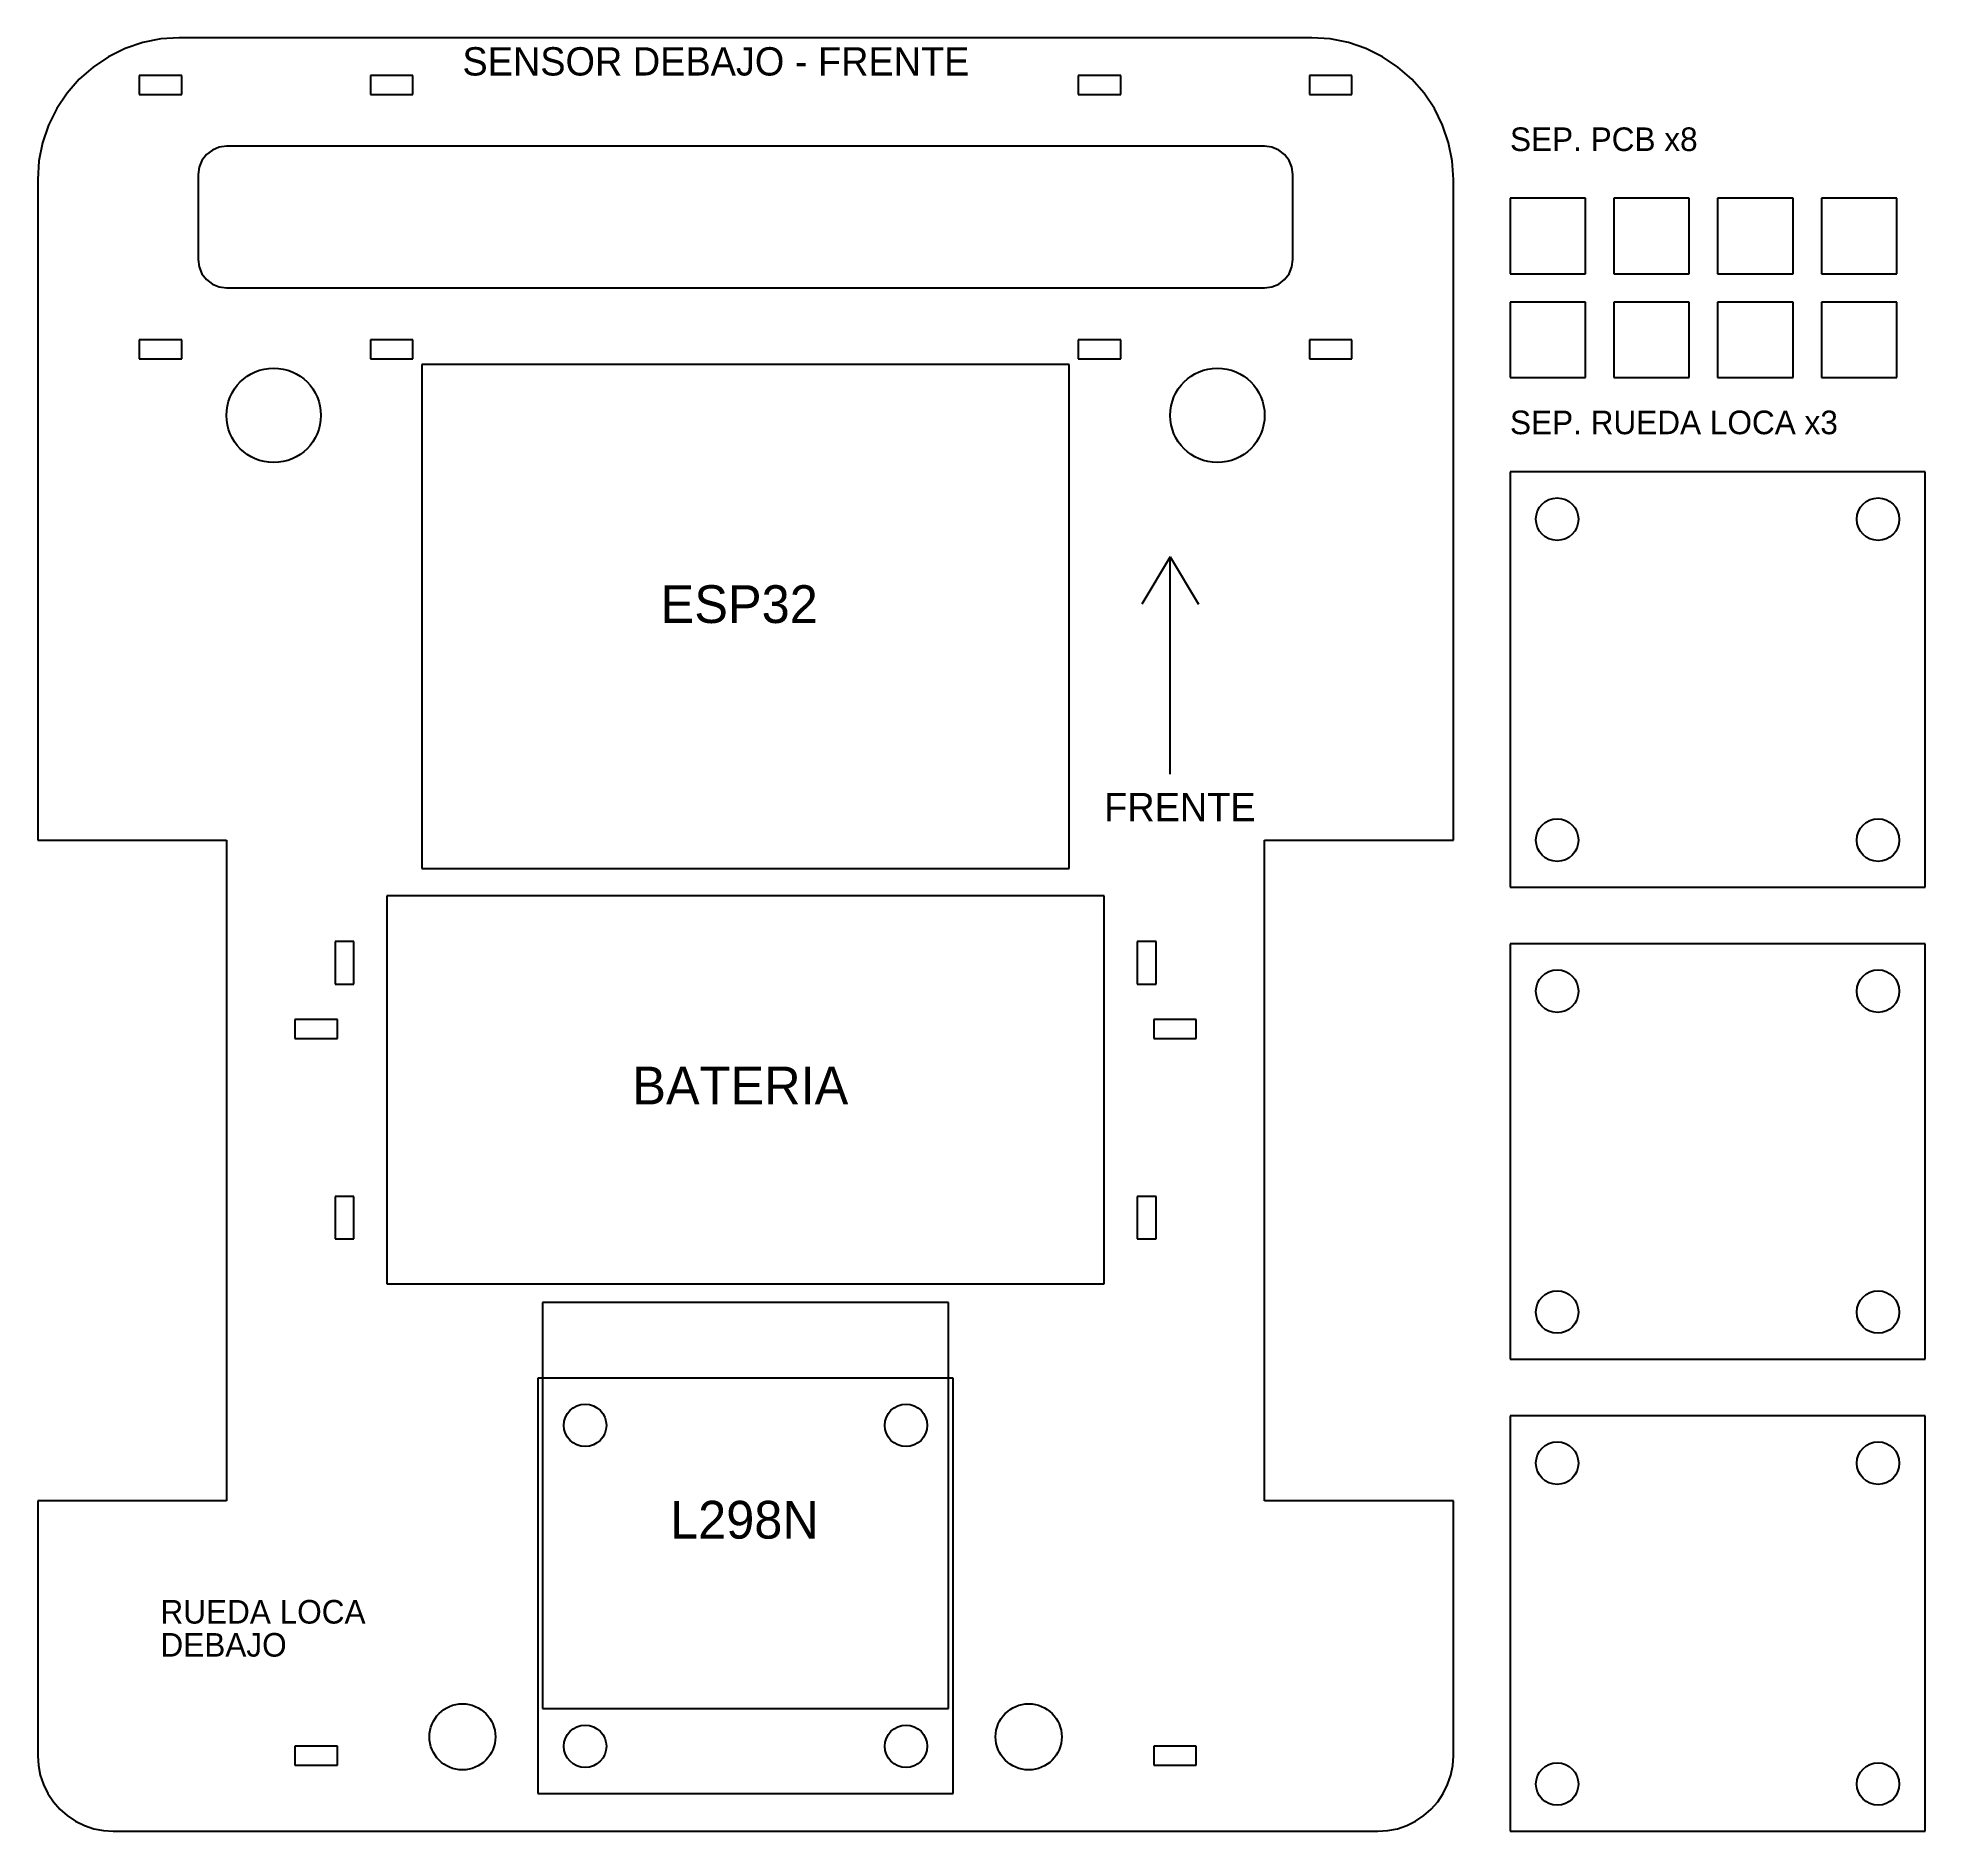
# Model space of a CAD drawing. Header units: millimetres. Extents: x 6 to 206, y 6 to 196.
import ezdxf

# ---------------------------------------------------------------- set-up
doc = ezdxf.new("R2010")
doc.units = ezdxf.units.MM
doc.layers.add('CORTE', color=1, linetype='CONTINUOUS')
doc.layers.add('GRABADO', color=5, linetype='CONTINUOUS')

msp = doc.modelspace()

# ---------------------------------------------------------------- linework, layer by layer
at = {"layer": 'CORTE'}
for p, q in [((21, 196), (19.0421, 195.8717)), ((141, 196), (21, 196)), ((142.9579, 195.8717), (141, 196)), ((15.2597, 194.8582), (13.5, 193.9904)), ((17.1177, 195.4889), (15.2597, 194.8582)), ((19.0421, 195.8717), (17.1177, 195.4889)), ((144.8823, 195.4889), (142.9579, 195.8717)), ((146.7403, 194.8582), (144.8823, 195.4889)), ((148.5, 193.9904), (146.7403, 194.8582)), ((11.8686, 192.9003), (10.3934, 191.6066)), ((13.5, 193.9904), (11.8686, 192.9003)), ((21.25, 192), (16.75, 192)), ((16.75, 192), (16.75, 190)), ((21.25, 190), (21.25, 192)), ((45.75, 192), (41.25, 192)), ((41.25, 192), (41.25, 190)), ((45.75, 190), (45.75, 192)), ((120.75, 192), (116.25, 192)), ((116.25, 192), (116.25, 190)), ((120.75, 190), (120.75, 192)), ((145.25, 192), (140.75, 192)), ((140.75, 192), (140.75, 190)), ((145.25, 190), (145.25, 192)), ((150.1314, 192.9003), (148.5, 193.9904)), ((151.6066, 191.6066), (150.1314, 192.9003)), ((9.0997, 190.1314), (8.0096, 188.5)), ((10.3934, 191.6066), (9.0997, 190.1314)), ((16.75, 190), (21.25, 190)), ((41.25, 190), (45.75, 190)), ((116.25, 190), (120.75, 190)), ((140.75, 190), (145.25, 190)), ((152.9003, 190.1314), (151.6066, 191.6066)), ((153.9904, 188.5), (152.9003, 190.1314)), ((8.0096, 188.5), (7.1418, 186.7403)), ((154.8582, 186.7403), (153.9904, 188.5)), ((7.1418, 186.7403), (6.5111, 184.8823)), ((155.4889, 184.8823), (154.8582, 186.7403)), ((6.5111, 184.8823), (6.1283, 182.9579)), ((24.5, 184.0981), (23.8787, 183.6213)), ((25.2235, 184.3978), (24.5, 184.0981)), ((26, 184.5), (25.2235, 184.3978)), ((136, 184.5), (26, 184.5)), ((136.7765, 184.3978), (136, 184.5)), ((137.5, 184.0981), (136.7765, 184.3978)), ((138.1213, 183.6213), (137.5, 184.0981)), ((155.8717, 182.9579), (155.4889, 184.8823)), ((6.1283, 182.9579), (6, 181)), ((23.1022, 182.2765), (23, 181.5)), ((23.4019, 183), (23.1022, 182.2765)), ((23.8787, 183.6213), (23.4019, 183)), ((138.5981, 183), (138.1213, 183.6213)), ((138.8978, 182.2765), (138.5981, 183)), ((139, 181.5), (138.8978, 182.2765)), ((156, 181), (155.8717, 182.9579)), ((6, 181), (6, 111)), ((23, 181.5), (23, 172.5)), ((139, 172.5), (139, 181.5)), ((156, 111), (156, 181)), ((170, 179), (162, 179)), ((162, 179), (162, 171)), ((170, 171), (170, 179)), ((181, 179), (173, 179)), ((173, 179), (173, 171)), ((181, 171), (181, 179)), ((192, 179), (184, 179)), ((184, 179), (184, 171)), ((192, 171), (192, 179)), ((203, 179), (195, 179)), ((195, 179), (195, 171)), ((203, 171), (203, 179)), ((23, 172.5), (23.1022, 171.7235)), ((138.8978, 171.7235), (139, 172.5)), ((23.1022, 171.7235), (23.4019, 171)), ((23.4019, 171), (23.8787, 170.3787)), ((23.8787, 170.3787), (24.5, 169.9019)), ((137.5, 169.9019), (138.1213, 170.3787)), ((138.1213, 170.3787), (138.5981, 171)), ((138.5981, 171), (138.8978, 171.7235)), ((162, 171), (170, 171)), ((173, 171), (181, 171)), ((184, 171), (192, 171)), ((195, 171), (203, 171)), ((24.5, 169.9019), (25.2235, 169.6022)), ((25.2235, 169.6022), (26, 169.5)), ((26, 169.5), (136, 169.5)), ((136, 169.5), (136.7765, 169.6022)), ((136.7765, 169.6022), (137.5, 169.9019)), ((170, 168), (162, 168)), ((162, 168), (162, 160)), ((170, 160), (170, 168)), ((181, 168), (173, 168)), ((173, 168), (173, 160)), ((181, 160), (181, 168)), ((192, 168), (184, 168)), ((184, 168), (184, 160)), ((192, 160), (192, 168)), ((203, 168), (195, 168)), ((195, 168), (195, 160)), ((203, 160), (203, 168)), ((21.25, 164), (16.75, 164)), ((16.75, 164), (16.75, 162)), ((21.25, 162), (21.25, 164)), ((45.75, 164), (41.25, 164)), ((41.25, 164), (41.25, 162)), ((45.75, 162), (45.75, 164)), ((120.75, 164), (116.25, 164)), ((116.25, 164), (116.25, 162)), ((120.75, 162), (120.75, 164)), ((145.25, 164), (140.75, 164)), ((140.75, 164), (140.75, 162)), ((145.25, 162), (145.25, 164)), ((16.75, 162), (21.25, 162)), ((41.25, 162), (45.75, 162)), ((116.25, 162), (120.75, 162)), ((140.75, 162), (145.25, 162)), ((162, 160), (170, 160)), ((173, 160), (181, 160)), ((184, 160), (192, 160)), ((195, 160), (203, 160)), ((206, 150), (162, 150)), ((162, 150), (162, 106)), ((206, 106), (206, 150)), ((6, 111), (26, 111)), ((26, 111), (26, 41)), ((136, 41), (136, 111)), ((136, 111), (156, 111)), ((162, 106), (206, 106)), ((39.5, 100.25), (37.5, 100.25)), ((37.5, 100.25), (37.5, 95.75)), ((39.5, 95.75), (39.5, 100.25)), ((124.5, 100.25), (122.5, 100.25)), ((122.5, 100.25), (122.5, 95.75)), ((124.5, 95.75), (124.5, 100.25)), ((206, 100), (162, 100)), ((162, 100), (162, 56)), ((206, 56), (206, 100)), ((37.5, 95.75), (39.5, 95.75)), ((122.5, 95.75), (124.5, 95.75)), ((37.75, 92), (33.25, 92)), ((33.25, 92), (33.25, 90)), ((37.75, 90), (37.75, 92)), ((128.75, 92), (124.25, 92)), ((124.25, 92), (124.25, 90)), ((128.75, 90), (128.75, 92)), ((33.25, 90), (37.75, 90)), ((124.25, 90), (128.75, 90)), ((39.5, 73.25), (37.5, 73.25)), ((37.5, 73.25), (37.5, 68.75)), ((39.5, 68.75), (39.5, 73.25)), ((124.5, 73.25), (122.5, 73.25)), ((122.5, 73.25), (122.5, 68.75)), ((124.5, 68.75), (124.5, 73.25)), ((37.5, 68.75), (39.5, 68.75)), ((122.5, 68.75), (124.5, 68.75)), ((162, 56), (206, 56)), ((206, 50), (162, 50)), ((162, 50), (162, 6)), ((206, 6), (206, 50)), ((26, 41), (6, 41)), ((6, 41), (6, 14)), ((156, 41), (136, 41)), ((156, 14), (156, 41)), ((6, 14), (6.0684, 12.9558)), ((37.75, 15), (33.25, 15)), ((33.25, 15), (33.25, 13)), ((37.75, 13), (37.75, 15)), ((128.75, 15), (124.25, 15)), ((124.25, 15), (124.25, 13)), ((128.75, 13), (128.75, 15)), ((155.9316, 12.9558), (156, 14)), ((6.0684, 12.9558), (6.2726, 11.9294)), ((33.25, 13), (37.75, 13)), ((124.25, 13), (128.75, 13)), ((155.7274, 11.9294), (155.9316, 12.9558)), ((6.2726, 11.9294), (6.609, 10.9385)), ((6.609, 10.9385), (7.0718, 10)), ((7.0718, 10), (7.6532, 9.1299)), ((154.3468, 9.1299), (154.9282, 10)), ((154.9282, 10), (155.391, 10.9385)), ((155.391, 10.9385), (155.7274, 11.9294)), ((7.6532, 9.1299), (8.3431, 8.3431)), ((8.3431, 8.3431), (9.1299, 7.6532)), ((152.8701, 7.6532), (153.6569, 8.3431)), ((153.6569, 8.3431), (154.3468, 9.1299)), ((9.1299, 7.6532), (10, 7.0718)), ((10, 7.0718), (10.9385, 6.609)), ((10.9385, 6.609), (11.9294, 6.2726)), ((11.9294, 6.2726), (12.9558, 6.0684)), ((12.9558, 6.0684), (14, 6)), ((14, 6), (148, 6)), ((148, 6), (149.0442, 6.0684)), ((149.0442, 6.0684), (150.0706, 6.2726)), ((150.0706, 6.2726), (151.0615, 6.609)), ((151.0615, 6.609), (152, 7.0718)), ((152, 7.0718), (152.8701, 7.6532)), ((162, 6), (206, 6))]:
    msp.add_line(p, q, dxfattribs=at)
for centre, radius in [((31, 156), 5), ((131, 156), 5), ((167, 145), 2.25), ((201, 145), 2.25), ((167, 111), 2.25), ((201, 111), 2.25), ((167, 95), 2.25), ((201, 95), 2.25), ((167, 61), 2.25), ((201, 61), 2.25), ((64, 49), 2.25), ((98, 49), 2.25), ((167, 45), 2.25), ((201, 45), 2.25), ((51, 16), 3.5), ((111, 16), 3.5), ((64, 15), 2.25), ((98, 15), 2.25), ((167, 11), 2.25), ((201, 11), 2.25)]:
    msp.add_circle(centre, radius, dxfattribs=at)
at = {"layer": 'GRABADO'}
for p, q in [((115.3, 161.4), (46.7, 161.4)), ((46.7, 161.4), (46.7, 108)), ((115.3, 108), (115.3, 161.4)), ((126, 141), (123, 136)), ((126, 118), (126, 141)), ((126, 141), (129, 136)), ((46.7, 108), (115.3, 108)), ((119, 105.1), (43, 105.1)), ((43, 105.1), (43, 64)), ((119, 64), (119, 105.1)), ((43, 64), (119, 64)), ((102.5, 62), (59.5, 62)), ((59.5, 62), (59.5, 19)), ((102.5, 19), (102.5, 62)), ((103, 54), (59, 54)), ((59, 54), (59, 10)), ((103, 10), (103, 54)), ((59.5, 19), (102.5, 19)), ((59, 10), (103, 10))]:
    msp.add_line(p, q, dxfattribs=at)

# ---------------------------------------------------------------- texts
for s, height, p in [('SENSOR DEBAJO - FRENTE', 3, (51, 192)), ('SEP. PCB x8', 2.5, (162, 184)), ('SEP. RUEDA LOCA x3', 2.5, (162, 154)), ('ESP32', 4, (72, 134)), ('FRENTE', 3, (119, 113)), ('BATERIA', 4, (69, 83)), ('L298N', 4, (73, 37)), ('RUEDA LOCA', 2.5, (19, 28)), ('DEBAJO', 2.5, (19, 24.5))]:
    msp.add_text(s, height=height, dxfattribs=at).set_placement(p)

doc.saveas('drawing.dxf')
